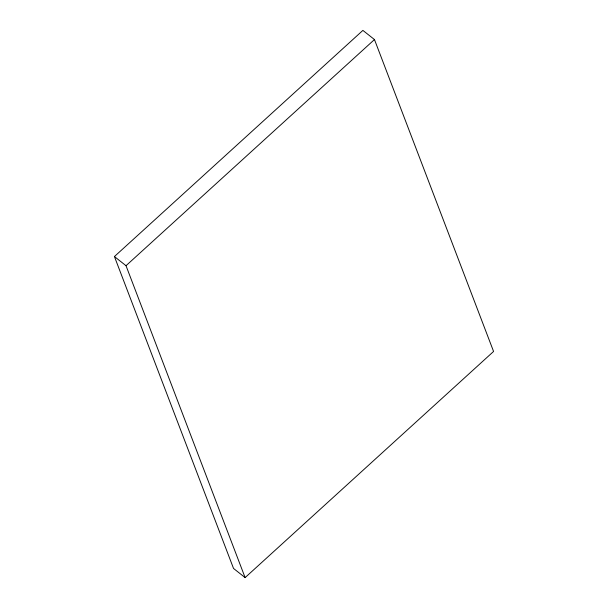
<?xml version="1.0" encoding="UTF-8"?>
<svg xmlns="http://www.w3.org/2000/svg" width="608" height="608" viewBox="0 0 608 608"><rect width="100%" height="100%" fill="white"/><g stroke="black" fill="none" stroke-linecap="round" stroke-linejoin="round"><path stroke-width="0.91" d="M114.426 256.546L362.885 30.4L374.467 39.55L493.574 351.454L245.115 577.6L233.533 568.45L114.426 256.546L126.016 265.704L245.115 577.6M126.016 265.704L374.467 39.55"/></g></svg>
